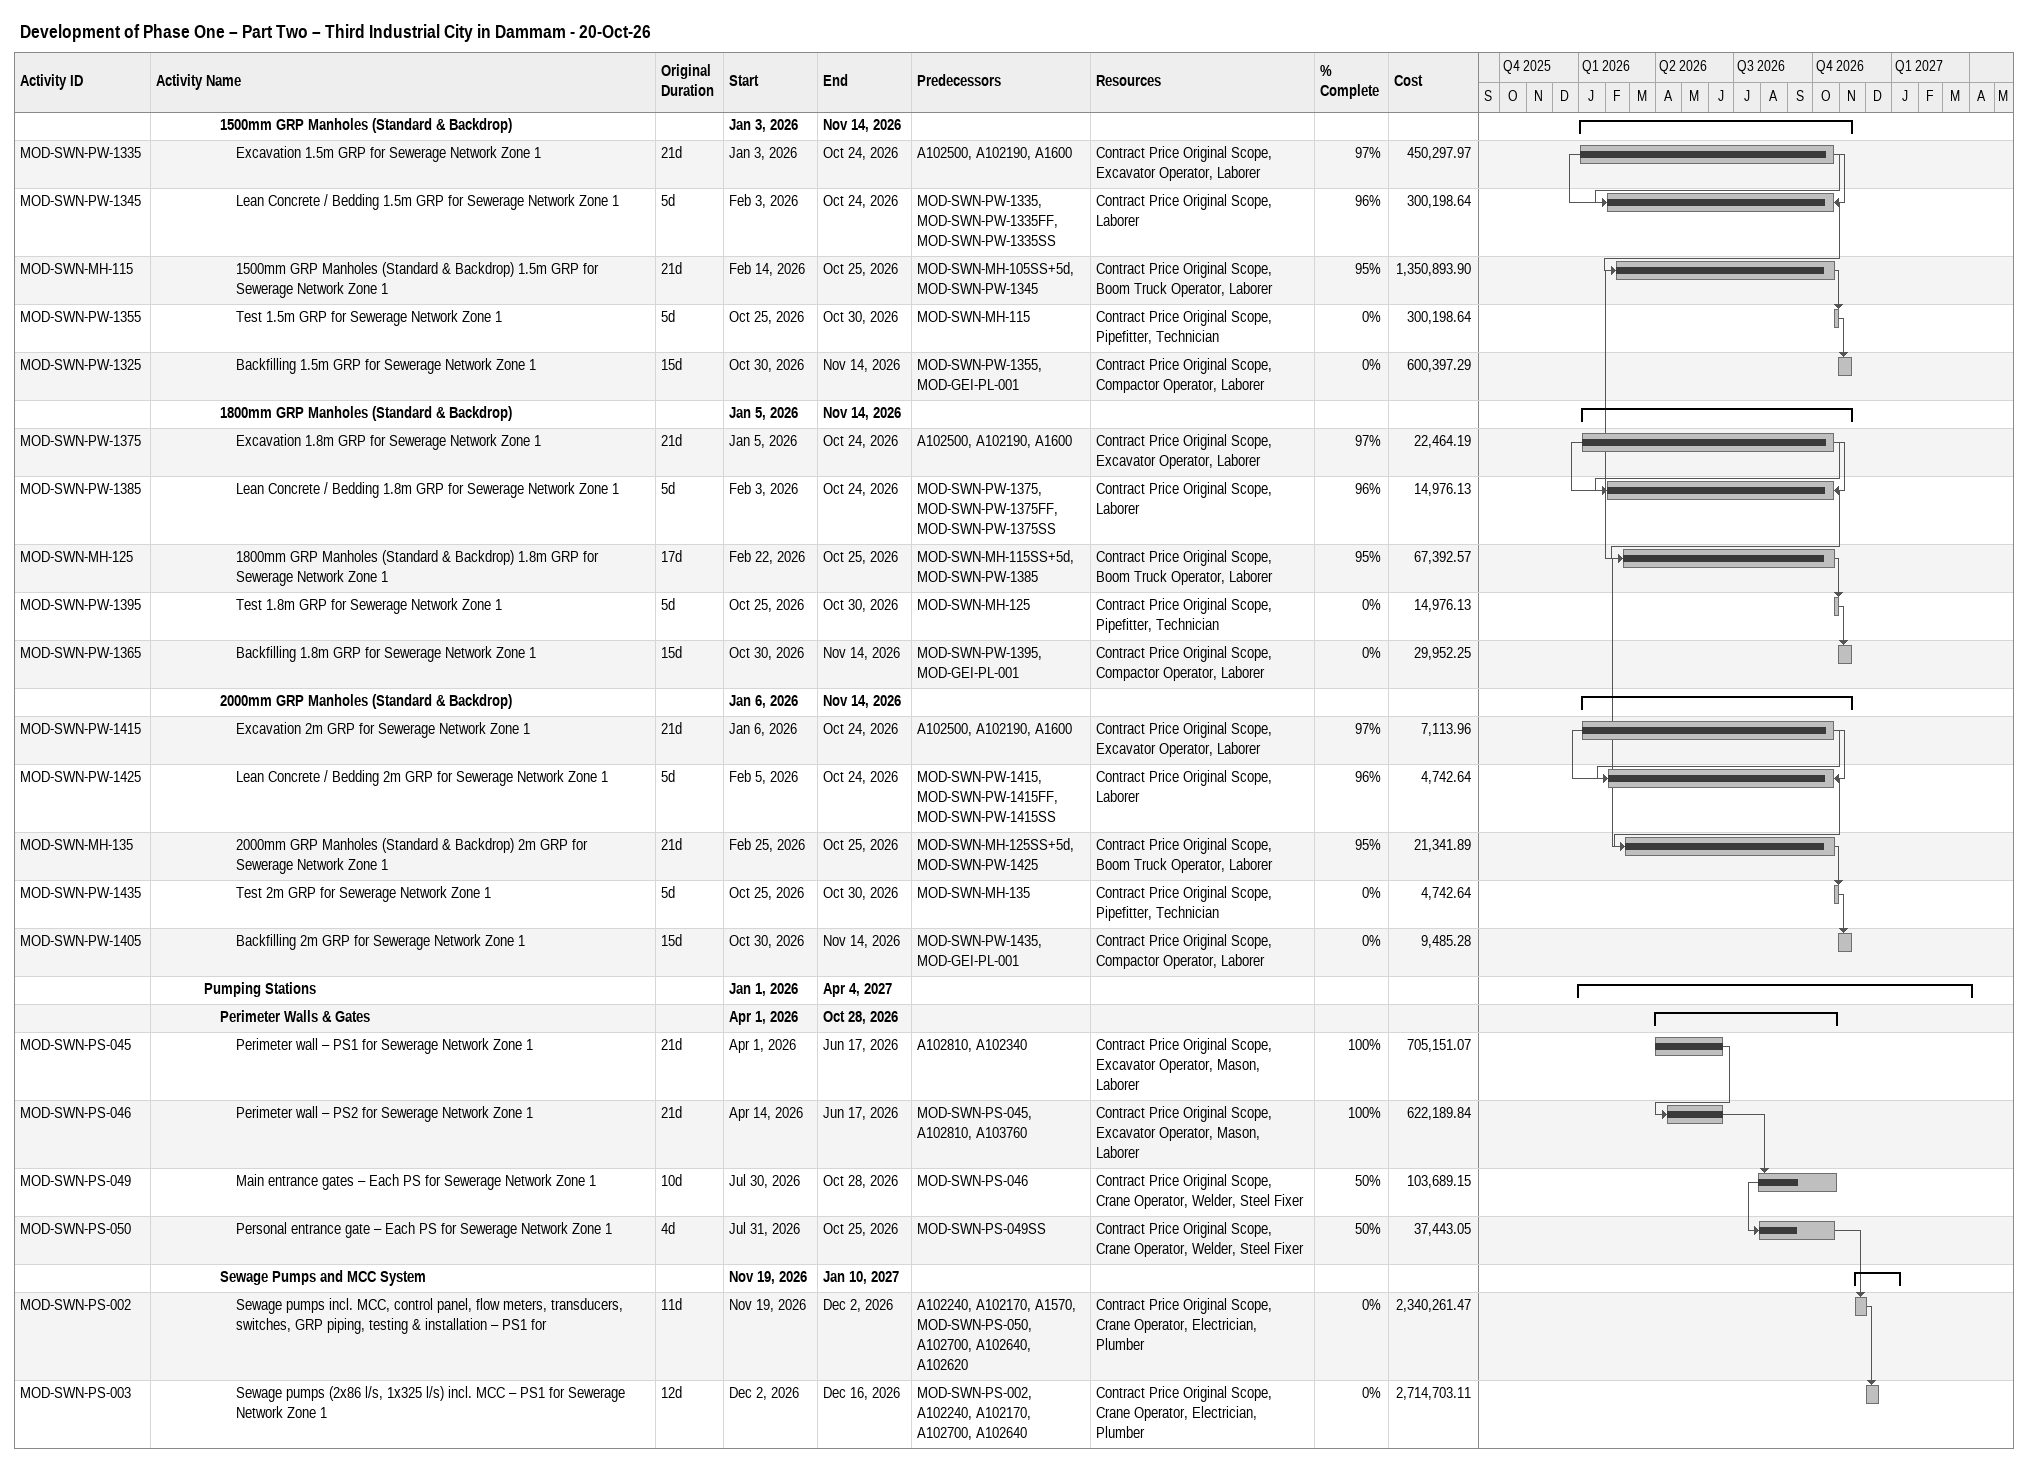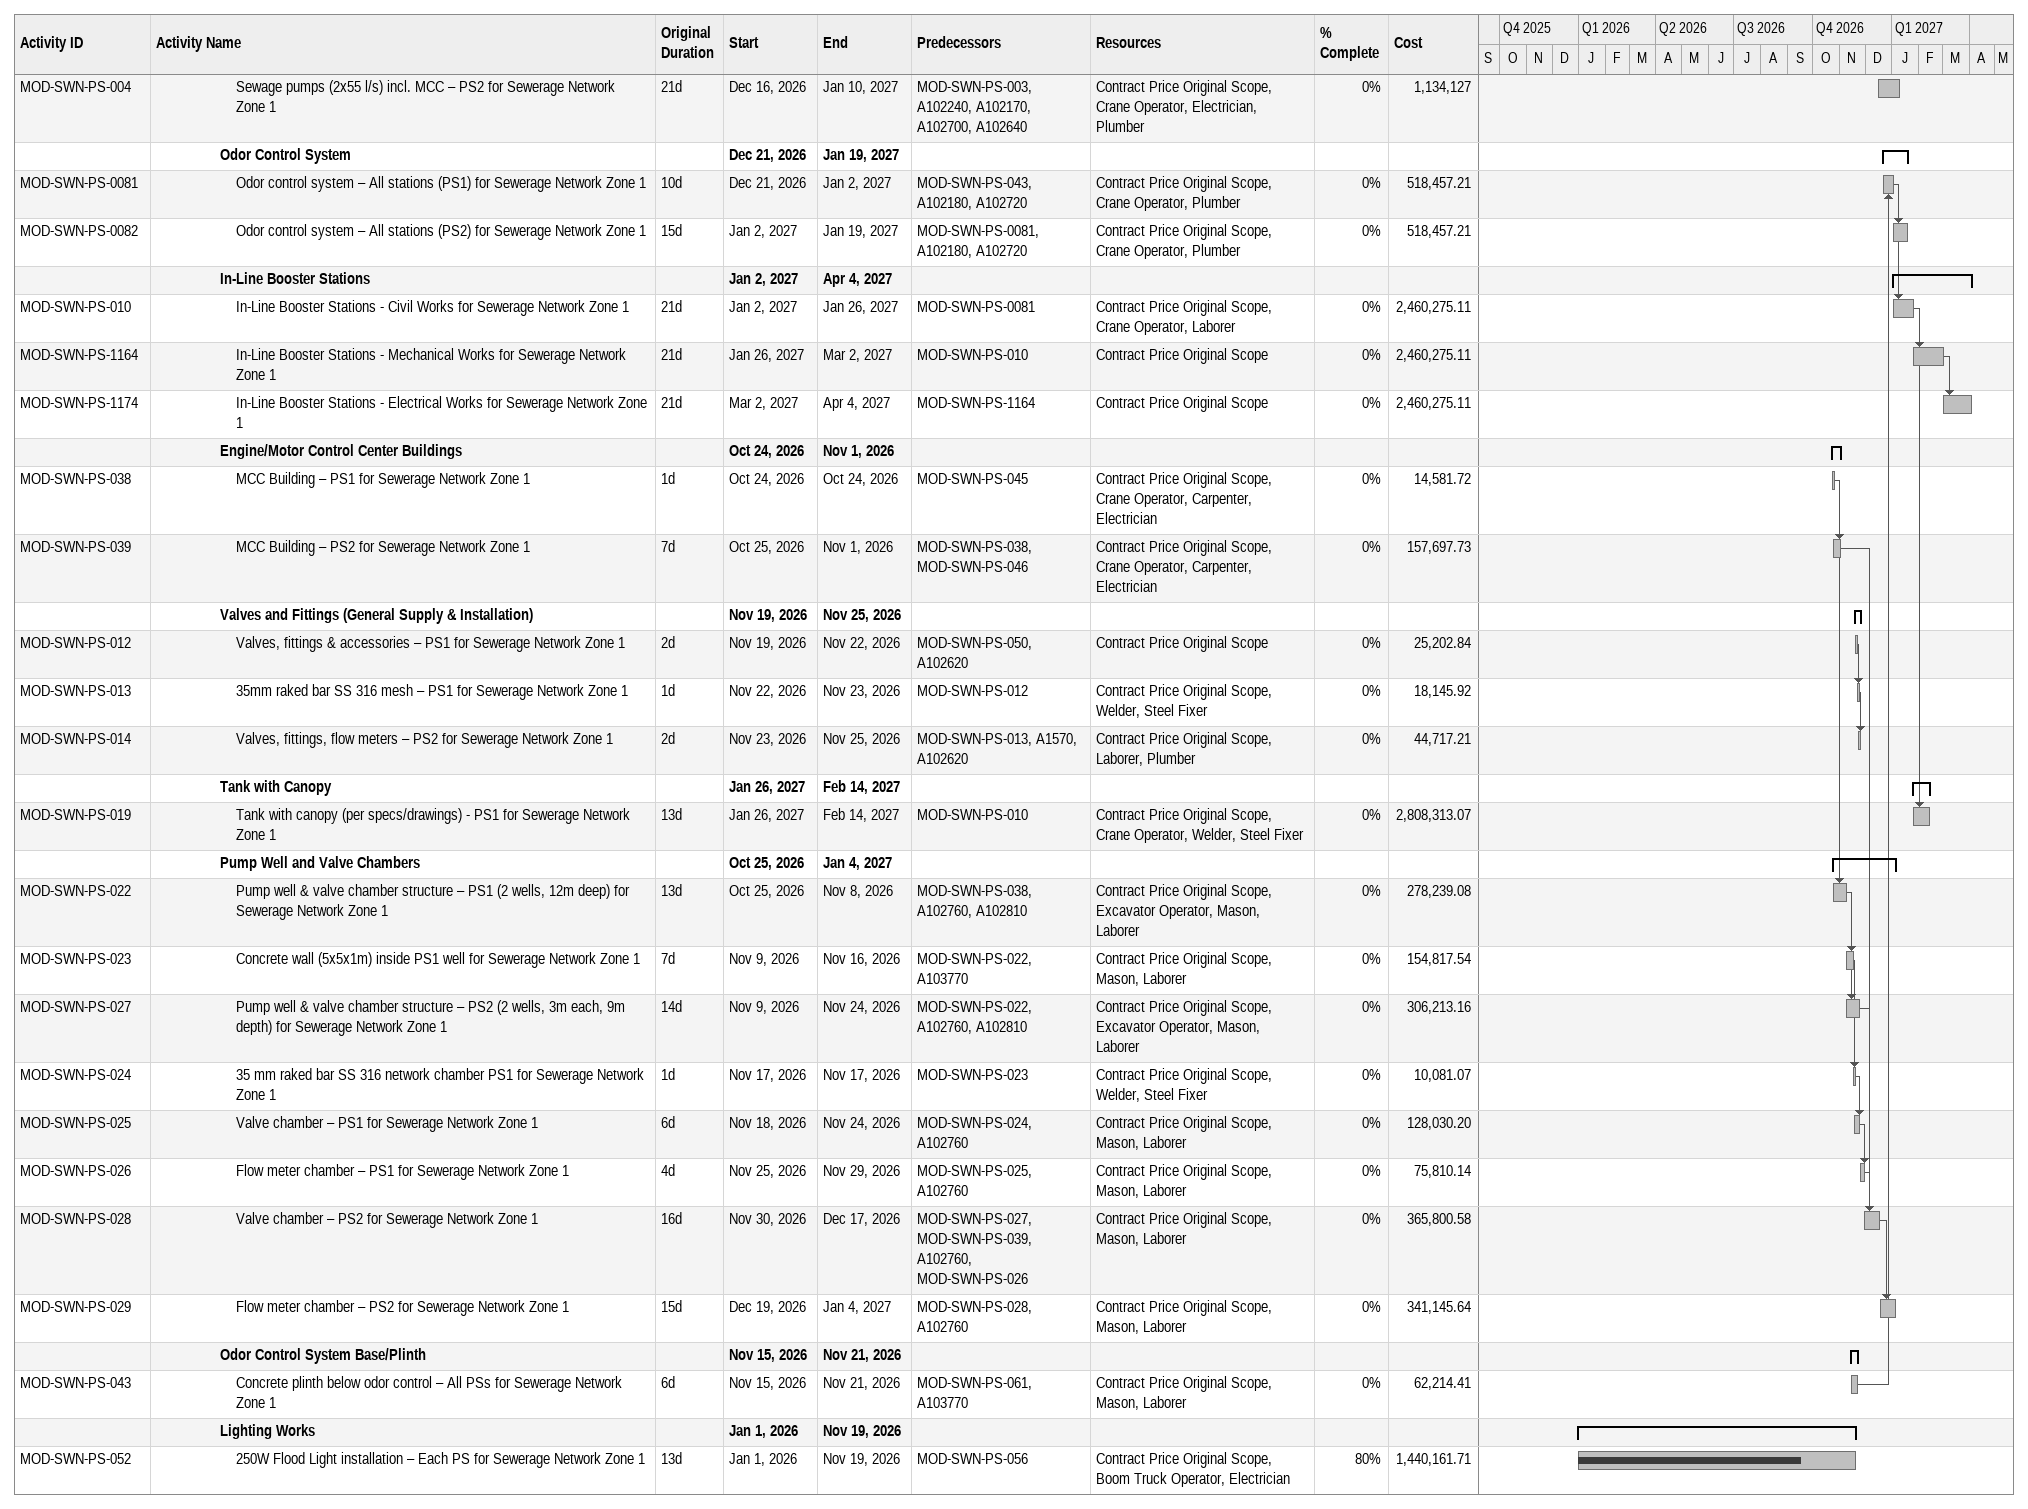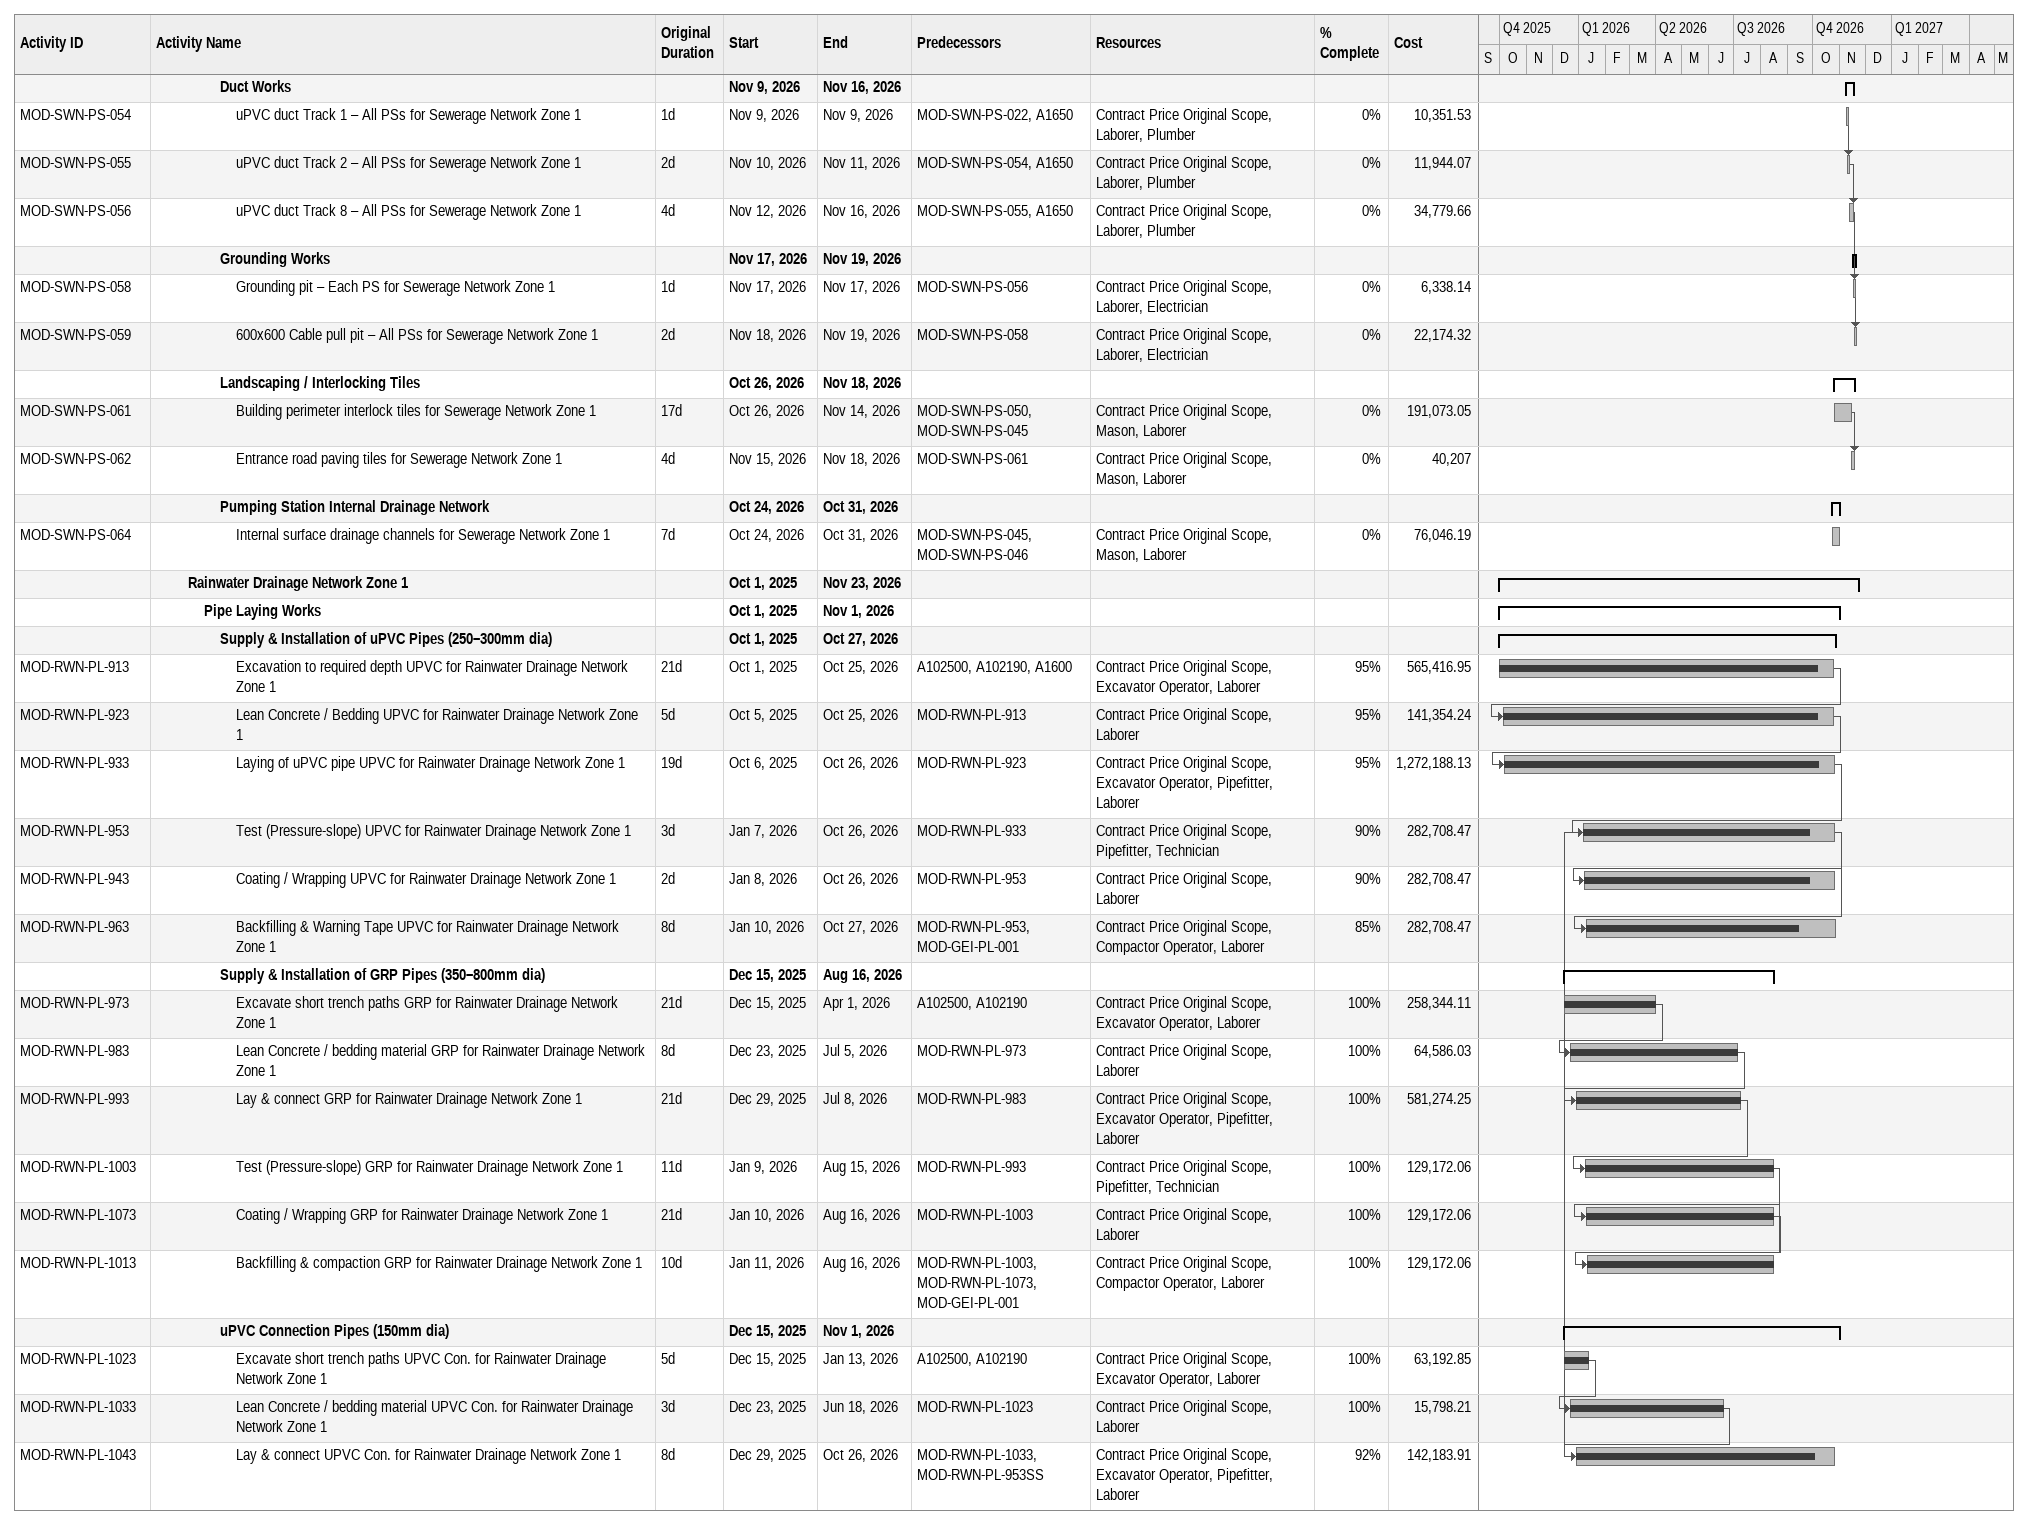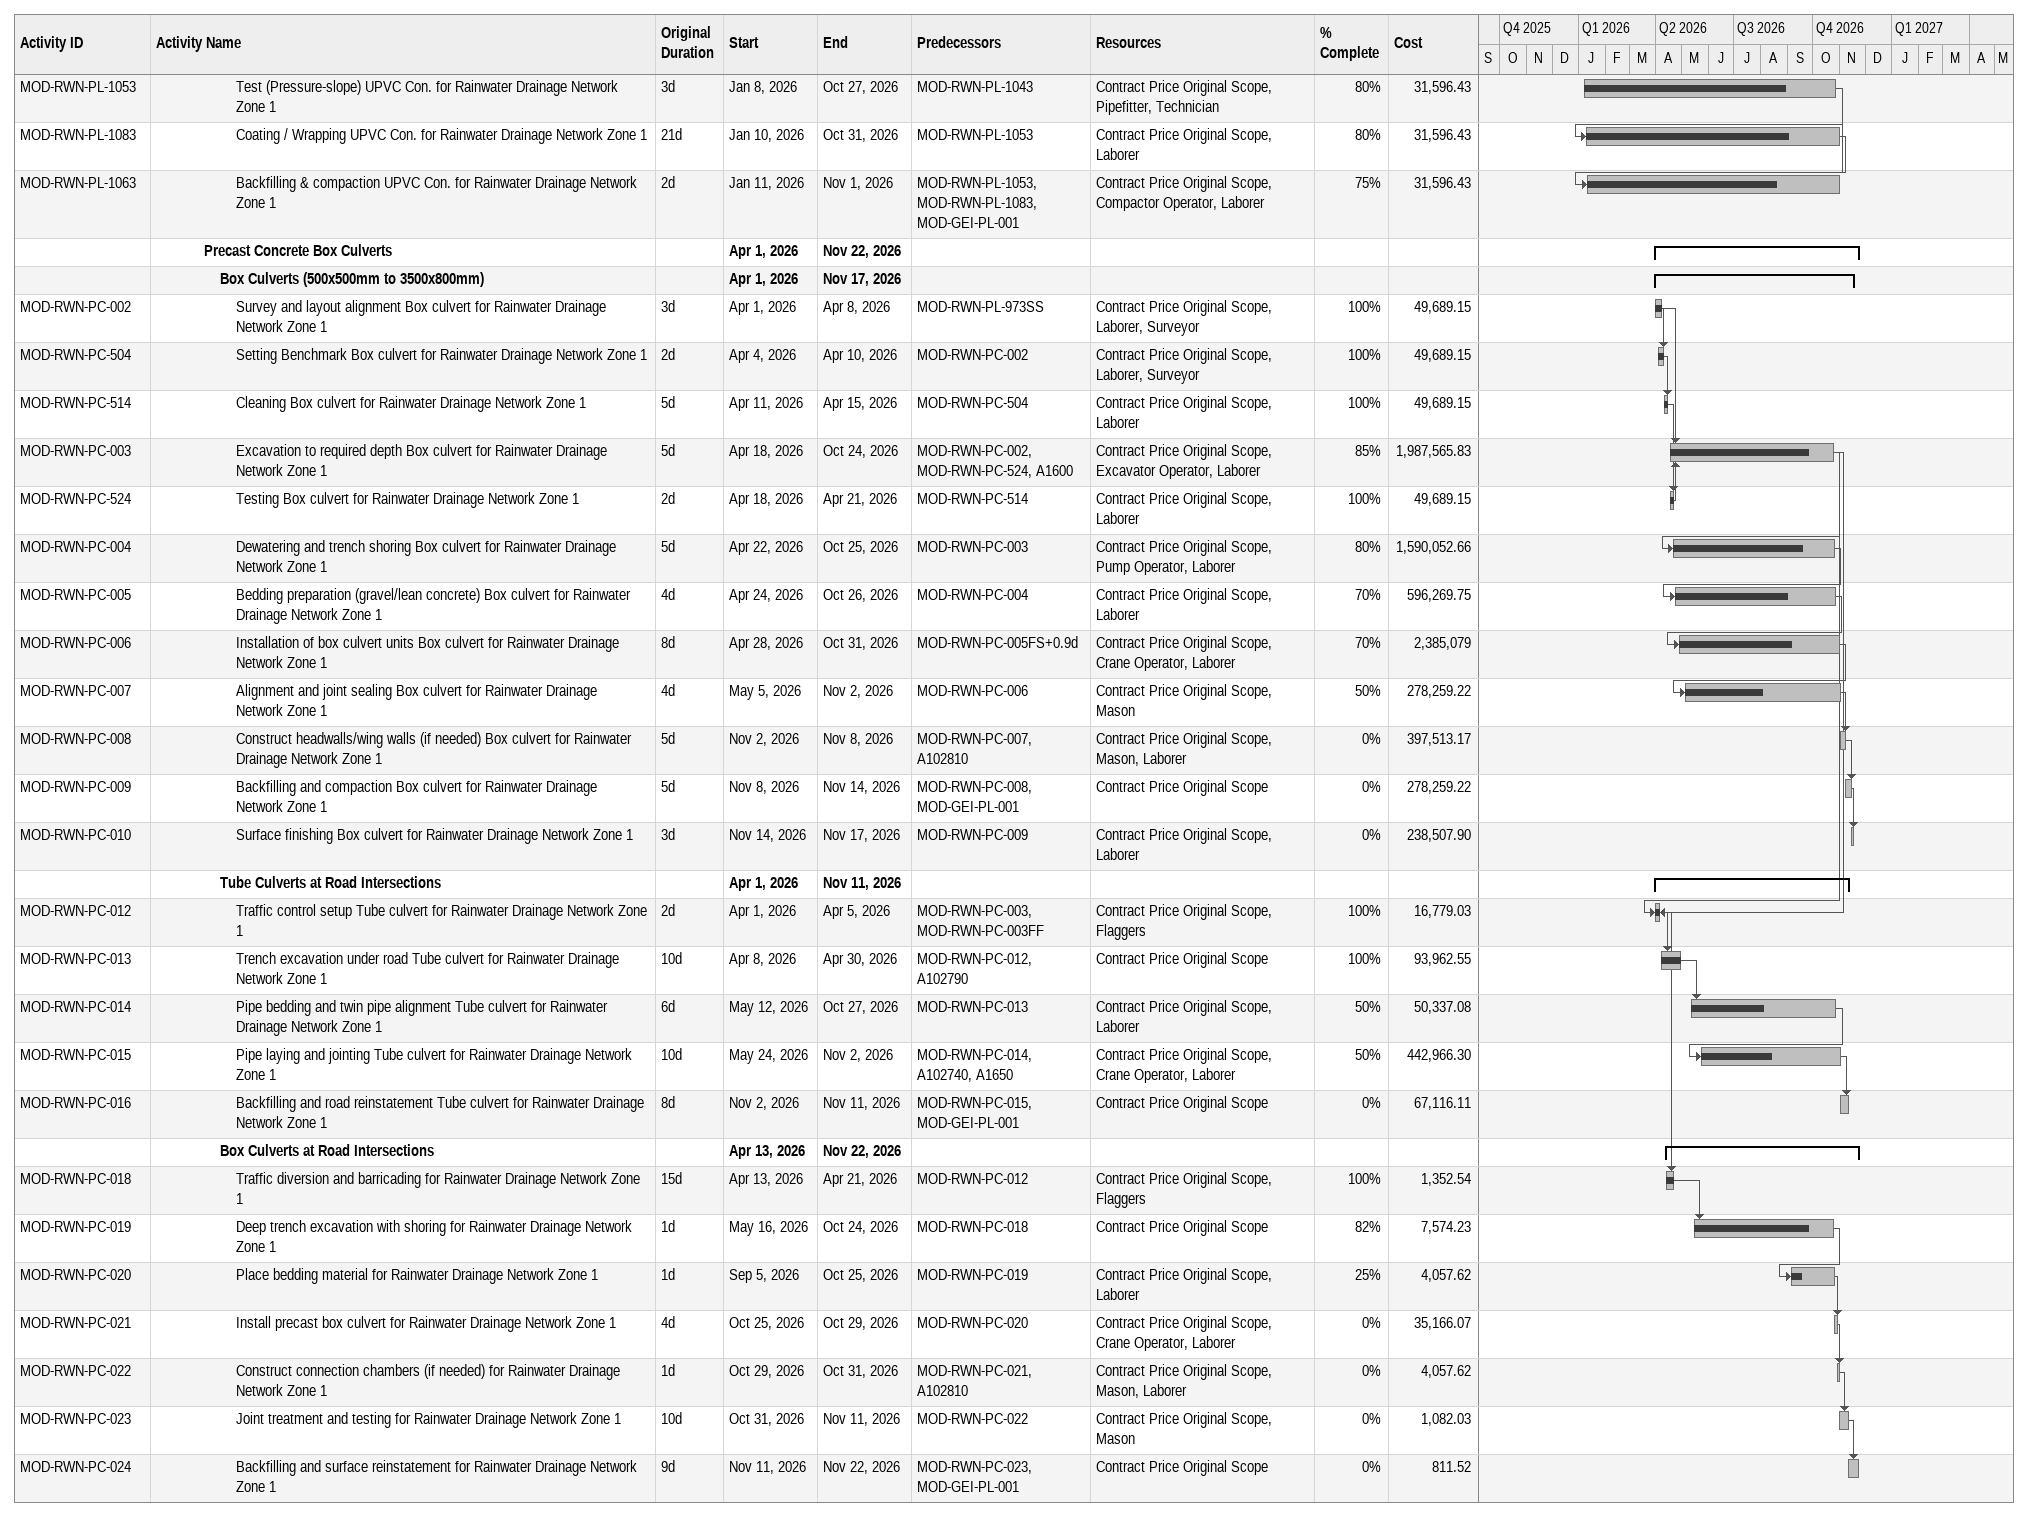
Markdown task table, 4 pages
Development of Phase One – Part Two – Third Industrial City in Dammam - 20-Oct-26

| ID | Level | Task | Original duration | Start | Finish | Predecessors | Resources | % complete | Cost |
|---|---|---|---|---|---|---|---|---|---|
|  | 5 | **1500mm GRP Manholes (Standard & Backdrop)** |  | 2026-01-03 | 2026-11-14 |  |  |  |  |
| MOD-SWN-PW-1335 | 6 | Excavation 1.5m GRP for Sewerage Network Zone 1 | 21d | 2026-01-03 | 2026-10-24 | A102500, A102190, A1600 | Contract Price Original Scope, Excavator Operator, Laborer | 97 | 450297.97 |
| MOD-SWN-PW-1345 | 6 | Lean Concrete / Bedding 1.5m GRP for Sewerage Network Zone 1 | 5d | 2026-02-03 | 2026-10-24 | MOD-SWN-PW-1335, MOD-SWN-PW-1335FF, MOD-SWN-PW-1335SS | Contract Price Original Scope, Laborer | 96 | 300198.64 |
| MOD-SWN-MH-115 | 6 | 1500mm GRP Manholes (Standard & Backdrop) 1.5m GRP for Sewerage Network Zone 1 | 21d | 2026-02-14 | 2026-10-25 | MOD-SWN-MH-105SS+5d, MOD-SWN-PW-1345 | Contract Price Original Scope, Boom Truck Operator, Laborer | 95 | 1350893.90 |
| MOD-SWN-PW-1355 | 6 | Test 1.5m GRP for Sewerage Network Zone 1 | 5d | 2026-10-25 | 2026-10-30 | MOD-SWN-MH-115 | Contract Price Original Scope, Pipefitter, Technician | 0 | 300198.64 |
| MOD-SWN-PW-1325 | 6 | Backfilling 1.5m GRP for Sewerage Network Zone 1 | 15d | 2026-10-30 | 2026-11-14 | MOD-SWN-PW-1355, MOD-GEI-PL-001 | Contract Price Original Scope, Compactor Operator, Laborer | 0 | 600397.29 |
|  | 5 | **1800mm GRP Manholes (Standard & Backdrop)** |  | 2026-01-05 | 2026-11-14 |  |  |  |  |
| MOD-SWN-PW-1375 | 6 | Excavation 1.8m GRP for Sewerage Network Zone 1 | 21d | 2026-01-05 | 2026-10-24 | A102500, A102190, A1600 | Contract Price Original Scope, Excavator Operator, Laborer | 97 | 22464.19 |
| MOD-SWN-PW-1385 | 6 | Lean Concrete / Bedding 1.8m GRP for Sewerage Network Zone 1 | 5d | 2026-02-03 | 2026-10-24 | MOD-SWN-PW-1375, MOD-SWN-PW-1375FF, MOD-SWN-PW-1375SS | Contract Price Original Scope, Laborer | 96 | 14976.13 |
| MOD-SWN-MH-125 | 6 | 1800mm GRP Manholes (Standard & Backdrop) 1.8m GRP for Sewerage Network Zone 1 | 17d | 2026-02-22 | 2026-10-25 | MOD-SWN-MH-115SS+5d, MOD-SWN-PW-1385 | Contract Price Original Scope, Boom Truck Operator, Laborer | 95 | 67392.57 |
| MOD-SWN-PW-1395 | 6 | Test 1.8m GRP for Sewerage Network Zone 1 | 5d | 2026-10-25 | 2026-10-30 | MOD-SWN-MH-125 | Contract Price Original Scope, Pipefitter, Technician | 0 | 14976.13 |
| MOD-SWN-PW-1365 | 6 | Backfilling 1.8m GRP for Sewerage Network Zone 1 | 15d | 2026-10-30 | 2026-11-14 | MOD-SWN-PW-1395, MOD-GEI-PL-001 | Contract Price Original Scope, Compactor Operator, Laborer | 0 | 29952.25 |
|  | 5 | **2000mm GRP Manholes (Standard & Backdrop)** |  | 2026-01-06 | 2026-11-14 |  |  |  |  |
| MOD-SWN-PW-1415 | 6 | Excavation 2m GRP for Sewerage Network Zone 1 | 21d | 2026-01-06 | 2026-10-24 | A102500, A102190, A1600 | Contract Price Original Scope, Excavator Operator, Laborer | 97 | 7113.96 |
| MOD-SWN-PW-1425 | 6 | Lean Concrete / Bedding 2m GRP for Sewerage Network Zone 1 | 5d | 2026-02-05 | 2026-10-24 | MOD-SWN-PW-1415, MOD-SWN-PW-1415FF, MOD-SWN-PW-1415SS | Contract Price Original Scope, Laborer | 96 | 4742.64 |
| MOD-SWN-MH-135 | 6 | 2000mm GRP Manholes (Standard & Backdrop) 2m GRP for Sewerage Network Zone 1 | 21d | 2026-02-25 | 2026-10-25 | MOD-SWN-MH-125SS+5d, MOD-SWN-PW-1425 | Contract Price Original Scope, Boom Truck Operator, Laborer | 95 | 21341.89 |
| MOD-SWN-PW-1435 | 6 | Test 2m GRP for Sewerage Network Zone 1 | 5d | 2026-10-25 | 2026-10-30 | MOD-SWN-MH-135 | Contract Price Original Scope, Pipefitter, Technician | 0 | 4742.64 |
| MOD-SWN-PW-1405 | 6 | Backfilling 2m GRP for Sewerage Network Zone 1 | 15d | 2026-10-30 | 2026-11-14 | MOD-SWN-PW-1435, MOD-GEI-PL-001 | Contract Price Original Scope, Compactor Operator, Laborer | 0 | 9485.28 |
|  | 4 | **Pumping Stations** |  | 2026-01-01 | 2027-04-04 |  |  |  |  |
|  | 5 | **Perimeter Walls & Gates** |  | 2026-04-01 | 2026-10-28 |  |  |  |  |
| MOD-SWN-PS-045 | 6 | Perimeter wall – PS1 for Sewerage Network Zone 1 | 21d | 2026-04-01 | 2026-06-17 | A102810, A102340 | Contract Price Original Scope, Excavator Operator, Mason, Laborer | 100 | 705151.07 |
| MOD-SWN-PS-046 | 6 | Perimeter wall – PS2 for Sewerage Network Zone 1 | 21d | 2026-04-14 | 2026-06-17 | MOD-SWN-PS-045, A102810, A103760 | Contract Price Original Scope, Excavator Operator, Mason, Laborer | 100 | 622189.84 |
| MOD-SWN-PS-049 | 6 | Main entrance gates – Each PS for Sewerage Network Zone 1 | 10d | 2026-07-30 | 2026-10-28 | MOD-SWN-PS-046 | Contract Price Original Scope, Crane Operator, Welder, Steel Fixer | 50 | 103689.15 |
| MOD-SWN-PS-050 | 6 | Personal entrance gate – Each PS for Sewerage Network Zone 1 | 4d | 2026-07-31 | 2026-10-25 | MOD-SWN-PS-049SS | Contract Price Original Scope, Crane Operator, Welder, Steel Fixer | 50 | 37443.05 |
|  | 5 | **Sewage Pumps and MCC System** |  | 2026-11-19 | 2027-01-10 |  |  |  |  |
| MOD-SWN-PS-002 | 6 | Sewage pumps incl. MCC, control panel, flow meters, transducers, switches, GRP piping, testing & installation – PS1 for | 11d | 2026-11-19 | 2026-12-02 | A102240, A102170, A1570, MOD-SWN-PS-050, A102700, A102640, A102620 | Contract Price Original Scope, Crane Operator, Electrician, Plumber | 0 | 2340261.47 |
| MOD-SWN-PS-003 | 6 | Sewage pumps (2x86 l/s, 1x325 l/s) incl. MCC – PS1 for Sewerage Network Zone 1 | 12d | 2026-12-02 | 2026-12-16 | MOD-SWN-PS-002, A102240, A102170, A102700, A102640 | Contract Price Original Scope, Crane Operator, Electrician, Plumber | 0 | 2714703.11 |
| MOD-SWN-PS-004 | 6 | Sewage pumps (2x55 l/s) incl. MCC – PS2 for Sewerage Network Zone 1 | 21d | 2026-12-16 | 2027-01-10 | MOD-SWN-PS-003, A102240, A102170, A102700, A102640 | Contract Price Original Scope, Crane Operator, Electrician, Plumber | 0 | 1134127 |
|  | 5 | **Odor Control System** |  | 2026-12-21 | 2027-01-19 |  |  |  |  |
| MOD-SWN-PS-0081 | 6 | Odor control system – All stations (PS1) for Sewerage Network Zone 1 | 10d | 2026-12-21 | 2027-01-02 | MOD-SWN-PS-043, A102180, A102720 | Contract Price Original Scope, Crane Operator, Plumber | 0 | 518457.21 |
| MOD-SWN-PS-0082 | 6 | Odor control system – All stations (PS2) for Sewerage Network Zone 1 | 15d | 2027-01-02 | 2027-01-19 | MOD-SWN-PS-0081, A102180, A102720 | Contract Price Original Scope, Crane Operator, Plumber | 0 | 518457.21 |
|  | 5 | **In-Line Booster Stations** |  | 2027-01-02 | 2027-04-04 |  |  |  |  |
| MOD-SWN-PS-010 | 6 | In-Line Booster Stations - Civil Works for Sewerage Network Zone 1 | 21d | 2027-01-02 | 2027-01-26 | MOD-SWN-PS-0081 | Contract Price Original Scope, Crane Operator, Laborer | 0 | 2460275.11 |
| MOD-SWN-PS-1164 | 6 | In-Line Booster Stations - Mechanical Works for Sewerage Network Zone 1 | 21d | 2027-01-26 | 2027-03-02 | MOD-SWN-PS-010 | Contract Price Original Scope | 0 | 2460275.11 |
| MOD-SWN-PS-1174 | 6 | In-Line Booster Stations - Electrical Works for Sewerage Network Zone 1 | 21d | 2027-03-02 | 2027-04-04 | MOD-SWN-PS-1164 | Contract Price Original Scope | 0 | 2460275.11 |
|  | 5 | **Engine/Motor Control Center Buildings** |  | 2026-10-24 | 2026-11-01 |  |  |  |  |
| MOD-SWN-PS-038 | 6 | MCC Building – PS1 for Sewerage Network Zone 1 | 1d | 2026-10-24 | 2026-10-24 | MOD-SWN-PS-045 | Contract Price Original Scope, Crane Operator, Carpenter, Electrician | 0 | 14581.72 |
| MOD-SWN-PS-039 | 6 | MCC Building – PS2 for Sewerage Network Zone 1 | 7d | 2026-10-25 | 2026-11-01 | MOD-SWN-PS-038, MOD-SWN-PS-046 | Contract Price Original Scope, Crane Operator, Carpenter, Electrician | 0 | 157697.73 |
|  | 5 | **Valves and Fittings (General Supply & Installation)** |  | 2026-11-19 | 2026-11-25 |  |  |  |  |
| MOD-SWN-PS-012 | 6 | Valves, fittings & accessories – PS1 for Sewerage Network Zone 1 | 2d | 2026-11-19 | 2026-11-22 | MOD-SWN-PS-050, A102620 | Contract Price Original Scope | 0 | 25202.84 |
| MOD-SWN-PS-013 | 6 | 35mm raked bar SS 316 mesh – PS1 for Sewerage Network Zone 1 | 1d | 2026-11-22 | 2026-11-23 | MOD-SWN-PS-012 | Contract Price Original Scope, Welder, Steel Fixer | 0 | 18145.92 |
| MOD-SWN-PS-014 | 6 | Valves, fittings, flow meters – PS2 for Sewerage Network Zone 1 | 2d | 2026-11-23 | 2026-11-25 | MOD-SWN-PS-013, A1570, A102620 | Contract Price Original Scope, Laborer, Plumber | 0 | 44717.21 |
|  | 5 | **Tank with Canopy** |  | 2027-01-26 | 2027-02-14 |  |  |  |  |
| MOD-SWN-PS-019 | 6 | Tank with canopy (per specs/drawings) - PS1 for Sewerage Network Zone 1 | 13d | 2027-01-26 | 2027-02-14 | MOD-SWN-PS-010 | Contract Price Original Scope, Crane Operator, Welder, Steel Fixer | 0 | 2808313.07 |
|  | 5 | **Pump Well and Valve Chambers** |  | 2026-10-25 | 2027-01-04 |  |  |  |  |
| MOD-SWN-PS-022 | 6 | Pump well & valve chamber structure – PS1 (2 wells, 12m deep) for Sewerage Network Zone 1 | 13d | 2026-10-25 | 2026-11-08 | MOD-SWN-PS-038, A102760, A102810 | Contract Price Original Scope, Excavator Operator, Mason, Laborer | 0 | 278239.08 |
| MOD-SWN-PS-023 | 6 | Concrete wall (5x5x1m) inside PS1 well for Sewerage Network Zone 1 | 7d | 2026-11-09 | 2026-11-16 | MOD-SWN-PS-022, A103770 | Contract Price Original Scope, Mason, Laborer | 0 | 154817.54 |
| MOD-SWN-PS-027 | 6 | Pump well & valve chamber structure – PS2 (2 wells, 3m each, 9m depth) for Sewerage Network Zone 1 | 14d | 2026-11-09 | 2026-11-24 | MOD-SWN-PS-022, A102760, A102810 | Contract Price Original Scope, Excavator Operator, Mason, Laborer | 0 | 306213.16 |
| MOD-SWN-PS-024 | 6 | 35 mm raked bar SS 316 network chamber PS1 for Sewerage Network Zone 1 | 1d | 2026-11-17 | 2026-11-17 | MOD-SWN-PS-023 | Contract Price Original Scope, Welder, Steel Fixer | 0 | 10081.07 |
| MOD-SWN-PS-025 | 6 | Valve chamber – PS1 for Sewerage Network Zone 1 | 6d | 2026-11-18 | 2026-11-24 | MOD-SWN-PS-024, A102760 | Contract Price Original Scope, Mason, Laborer | 0 | 128030.20 |
| MOD-SWN-PS-026 | 6 | Flow meter chamber – PS1 for Sewerage Network Zone 1 | 4d | 2026-11-25 | 2026-11-29 | MOD-SWN-PS-025, A102760 | Contract Price Original Scope, Mason, Laborer | 0 | 75810.14 |
| MOD-SWN-PS-028 | 6 | Valve chamber – PS2 for Sewerage Network Zone 1 | 16d | 2026-11-30 | 2026-12-17 | MOD-SWN-PS-027, MOD-SWN-PS-039, A102760, MOD-SWN-PS-026 | Contract Price Original Scope, Mason, Laborer | 0 | 365800.58 |
| MOD-SWN-PS-029 | 6 | Flow meter chamber – PS2 for Sewerage Network Zone 1 | 15d | 2026-12-19 | 2027-01-04 | MOD-SWN-PS-028, A102760 | Contract Price Original Scope, Mason, Laborer | 0 | 341145.64 |
|  | 5 | **Odor Control System Base/Plinth** |  | 2026-11-15 | 2026-11-21 |  |  |  |  |
| MOD-SWN-PS-043 | 6 | Concrete plinth below odor control – All PSs for Sewerage Network Zone 1 | 6d | 2026-11-15 | 2026-11-21 | MOD-SWN-PS-061, A103770 | Contract Price Original Scope, Mason, Laborer | 0 | 62214.41 |
|  | 5 | **Lighting Works** |  | 2026-01-01 | 2026-11-19 |  |  |  |  |
| MOD-SWN-PS-052 | 6 | 250W Flood Light installation – Each PS for Sewerage Network Zone 1 | 13d | 2026-01-01 | 2026-11-19 | MOD-SWN-PS-056 | Contract Price Original Scope, Boom Truck Operator, Electrician | 80 | 1440161.71 |
|  | 5 | **Duct Works** |  | 2026-11-09 | 2026-11-16 |  |  |  |  |
| MOD-SWN-PS-054 | 6 | uPVC duct Track 1 – All PSs for Sewerage Network Zone 1 | 1d | 2026-11-09 | 2026-11-09 | MOD-SWN-PS-022, A1650 | Contract Price Original Scope, Laborer, Plumber | 0 | 10351.53 |
| MOD-SWN-PS-055 | 6 | uPVC duct Track 2 – All PSs for Sewerage Network Zone 1 | 2d | 2026-11-10 | 2026-11-11 | MOD-SWN-PS-054, A1650 | Contract Price Original Scope, Laborer, Plumber | 0 | 11944.07 |
| MOD-SWN-PS-056 | 6 | uPVC duct Track 8 – All PSs for Sewerage Network Zone 1 | 4d | 2026-11-12 | 2026-11-16 | MOD-SWN-PS-055, A1650 | Contract Price Original Scope, Laborer, Plumber | 0 | 34779.66 |
|  | 5 | **Grounding Works** |  | 2026-11-17 | 2026-11-19 |  |  |  |  |
| MOD-SWN-PS-058 | 6 | Grounding pit – Each PS for Sewerage Network Zone 1 | 1d | 2026-11-17 | 2026-11-17 | MOD-SWN-PS-056 | Contract Price Original Scope, Laborer, Electrician | 0 | 6338.14 |
| MOD-SWN-PS-059 | 6 | 600x600 Cable pull pit – All PSs for Sewerage Network Zone 1 | 2d | 2026-11-18 | 2026-11-19 | MOD-SWN-PS-058 | Contract Price Original Scope, Laborer, Electrician | 0 | 22174.32 |
|  | 5 | **Landscaping / Interlocking Tiles** |  | 2026-10-26 | 2026-11-18 |  |  |  |  |
| MOD-SWN-PS-061 | 6 | Building perimeter interlock tiles for Sewerage Network Zone 1 | 17d | 2026-10-26 | 2026-11-14 | MOD-SWN-PS-050, MOD-SWN-PS-045 | Contract Price Original Scope, Mason, Laborer | 0 | 191073.05 |
| MOD-SWN-PS-062 | 6 | Entrance road paving tiles for Sewerage Network Zone 1 | 4d | 2026-11-15 | 2026-11-18 | MOD-SWN-PS-061 | Contract Price Original Scope, Mason, Laborer | 0 | 40207 |
|  | 5 | **Pumping Station Internal Drainage Network** |  | 2026-10-24 | 2026-10-31 |  |  |  |  |
| MOD-SWN-PS-064 | 6 | Internal surface drainage channels for Sewerage Network Zone 1 | 7d | 2026-10-24 | 2026-10-31 | MOD-SWN-PS-045, MOD-SWN-PS-046 | Contract Price Original Scope, Mason, Laborer | 0 | 76046.19 |
|  | 3 | **Rainwater Drainage Network Zone 1** |  | 2025-10-01 | 2026-11-23 |  |  |  |  |
|  | 4 | **Pipe Laying Works** |  | 2025-10-01 | 2026-11-01 |  |  |  |  |
|  | 5 | **Supply & Installation of uPVC Pipes (250–300mm dia)** |  | 2025-10-01 | 2026-10-27 |  |  |  |  |
| MOD-RWN-PL-913 | 6 | Excavation to required depth UPVC for Rainwater Drainage Network Zone 1 | 21d | 2025-10-01 | 2026-10-25 | A102500, A102190, A1600 | Contract Price Original Scope, Excavator Operator, Laborer | 95 | 565416.95 |
| MOD-RWN-PL-923 | 6 | Lean Concrete / Bedding UPVC for Rainwater Drainage Network Zone 1 | 5d | 2025-10-05 | 2026-10-25 | MOD-RWN-PL-913 | Contract Price Original Scope, Laborer | 95 | 141354.24 |
| MOD-RWN-PL-933 | 6 | Laying of uPVC pipe UPVC for Rainwater Drainage Network Zone 1 | 19d | 2025-10-06 | 2026-10-26 | MOD-RWN-PL-923 | Contract Price Original Scope, Excavator Operator, Pipefitter, Laborer | 95 | 1272188.13 |
| MOD-RWN-PL-953 | 6 | Test (Pressure-slope) UPVC for Rainwater Drainage Network Zone 1 | 3d | 2026-01-07 | 2026-10-26 | MOD-RWN-PL-933 | Contract Price Original Scope, Pipefitter, Technician | 90 | 282708.47 |
| MOD-RWN-PL-943 | 6 | Coating / Wrapping UPVC for Rainwater Drainage Network Zone 1 | 2d | 2026-01-08 | 2026-10-26 | MOD-RWN-PL-953 | Contract Price Original Scope, Laborer | 90 | 282708.47 |
| MOD-RWN-PL-963 | 6 | Backfilling & Warning Tape UPVC for Rainwater Drainage Network Zone 1 | 8d | 2026-01-10 | 2026-10-27 | MOD-RWN-PL-953, MOD-GEI-PL-001 | Contract Price Original Scope, Compactor Operator, Laborer | 85 | 282708.47 |
|  | 5 | **Supply & Installation of GRP Pipes (350–800mm dia)** |  | 2025-12-15 | 2026-08-16 |  |  |  |  |
| MOD-RWN-PL-973 | 6 | Excavate short trench paths GRP for Rainwater Drainage Network Zone 1 | 21d | 2025-12-15 | 2026-04-01 | A102500, A102190 | Contract Price Original Scope, Excavator Operator, Laborer | 100 | 258344.11 |
| MOD-RWN-PL-983 | 6 | Lean Concrete / bedding material GRP for Rainwater Drainage Network Zone 1 | 8d | 2025-12-23 | 2026-07-05 | MOD-RWN-PL-973 | Contract Price Original Scope, Laborer | 100 | 64586.03 |
| MOD-RWN-PL-993 | 6 | Lay & connect GRP for Rainwater Drainage Network Zone 1 | 21d | 2025-12-29 | 2026-07-08 | MOD-RWN-PL-983 | Contract Price Original Scope, Excavator Operator, Pipefitter, Laborer | 100 | 581274.25 |
| MOD-RWN-PL-1003 | 6 | Test (Pressure-slope) GRP for Rainwater Drainage Network Zone 1 | 11d | 2026-01-09 | 2026-08-15 | MOD-RWN-PL-993 | Contract Price Original Scope, Pipefitter, Technician | 100 | 129172.06 |
| MOD-RWN-PL-1073 | 6 | Coating / Wrapping GRP for Rainwater Drainage Network Zone 1 | 21d | 2026-01-10 | 2026-08-16 | MOD-RWN-PL-1003 | Contract Price Original Scope, Laborer | 100 | 129172.06 |
| MOD-RWN-PL-1013 | 6 | Backfilling & compaction GRP for Rainwater Drainage Network Zone 1 | 10d | 2026-01-11 | 2026-08-16 | MOD-RWN-PL-1003, MOD-RWN-PL-1073, MOD-GEI-PL-001 | Contract Price Original Scope, Compactor Operator, Laborer | 100 | 129172.06 |
|  | 5 | **uPVC Connection Pipes (150mm dia)** |  | 2025-12-15 | 2026-11-01 |  |  |  |  |
| MOD-RWN-PL-1023 | 6 | Excavate short trench paths UPVC Con. for Rainwater Drainage Network Zone 1 | 5d | 2025-12-15 | 2026-01-13 | A102500, A102190 | Contract Price Original Scope, Excavator Operator, Laborer | 100 | 63192.85 |
| MOD-RWN-PL-1033 | 6 | Lean Concrete / bedding material UPVC Con. for Rainwater Drainage Network Zone 1 | 3d | 2025-12-23 | 2026-06-18 | MOD-RWN-PL-1023 | Contract Price Original Scope, Laborer | 100 | 15798.21 |
| MOD-RWN-PL-1043 | 6 | Lay & connect UPVC Con. for Rainwater Drainage Network Zone 1 | 8d | 2025-12-29 | 2026-10-26 | MOD-RWN-PL-1033, MOD-RWN-PL-953SS | Contract Price Original Scope, Excavator Operator, Pipefitter, Laborer | 92 | 142183.91 |
| MOD-RWN-PL-1053 | 6 | Test (Pressure-slope) UPVC Con. for Rainwater Drainage Network Zone 1 | 3d | 2026-01-08 | 2026-10-27 | MOD-RWN-PL-1043 | Contract Price Original Scope, Pipefitter, Technician | 80 | 31596.43 |
| MOD-RWN-PL-1083 | 6 | Coating / Wrapping UPVC Con. for Rainwater Drainage Network Zone 1 | 21d | 2026-01-10 | 2026-10-31 | MOD-RWN-PL-1053 | Contract Price Original Scope, Laborer | 80 | 31596.43 |
| MOD-RWN-PL-1063 | 6 | Backfilling & compaction UPVC Con. for Rainwater Drainage Network Zone 1 | 2d | 2026-01-11 | 2026-11-01 | MOD-RWN-PL-1053, MOD-RWN-PL-1083, MOD-GEI-PL-001 | Contract Price Original Scope, Compactor Operator, Laborer | 75 | 31596.43 |
|  | 4 | **Precast Concrete Box Culverts** |  | 2026-04-01 | 2026-11-22 |  |  |  |  |
|  | 5 | **Box Culverts (500x500mm to 3500x800mm)** |  | 2026-04-01 | 2026-11-17 |  |  |  |  |
| MOD-RWN-PC-002 | 6 | Survey and layout alignment Box culvert for Rainwater Drainage Network Zone 1 | 3d | 2026-04-01 | 2026-04-08 | MOD-RWN-PL-973SS | Contract Price Original Scope, Laborer, Surveyor | 100 | 49689.15 |
| MOD-RWN-PC-504 | 6 | Setting Benchmark Box culvert for Rainwater Drainage Network Zone 1 | 2d | 2026-04-04 | 2026-04-10 | MOD-RWN-PC-002 | Contract Price Original Scope, Laborer, Surveyor | 100 | 49689.15 |
| MOD-RWN-PC-514 | 6 | Cleaning Box culvert for Rainwater Drainage Network Zone 1 | 5d | 2026-04-11 | 2026-04-15 | MOD-RWN-PC-504 | Contract Price Original Scope, Laborer | 100 | 49689.15 |
| MOD-RWN-PC-003 | 6 | Excavation to required depth Box culvert for Rainwater Drainage Network Zone 1 | 5d | 2026-04-18 | 2026-10-24 | MOD-RWN-PC-002, MOD-RWN-PC-524, A1600 | Contract Price Original Scope, Excavator Operator, Laborer | 85 | 1987565.83 |
| MOD-RWN-PC-524 | 6 | Testing Box culvert for Rainwater Drainage Network Zone 1 | 2d | 2026-04-18 | 2026-04-21 | MOD-RWN-PC-514 | Contract Price Original Scope, Laborer | 100 | 49689.15 |
| MOD-RWN-PC-004 | 6 | Dewatering and trench shoring Box culvert for Rainwater Drainage Network Zone 1 | 5d | 2026-04-22 | 2026-10-25 | MOD-RWN-PC-003 | Contract Price Original Scope, Pump Operator, Laborer | 80 | 1590052.66 |
| MOD-RWN-PC-005 | 6 | Bedding preparation (gravel/lean concrete) Box culvert for Rainwater Drainage Network Zone 1 | 4d | 2026-04-24 | 2026-10-26 | MOD-RWN-PC-004 | Contract Price Original Scope, Laborer | 70 | 596269.75 |
| MOD-RWN-PC-006 | 6 | Installation of box culvert units Box culvert for Rainwater Drainage Network Zone 1 | 8d | 2026-04-28 | 2026-10-31 | MOD-RWN-PC-005FS+0.9d | Contract Price Original Scope, Crane Operator, Laborer | 70 | 2385079 |
| MOD-RWN-PC-007 | 6 | Alignment and joint sealing Box culvert for Rainwater Drainage Network Zone 1 | 4d | 2026-05-05 | 2026-11-02 | MOD-RWN-PC-006 | Contract Price Original Scope, Mason | 50 | 278259.22 |
| MOD-RWN-PC-008 | 6 | Construct headwalls/wing walls (if needed) Box culvert for Rainwater Drainage Network Zone 1 | 5d | 2026-11-02 | 2026-11-08 | MOD-RWN-PC-007, A102810 | Contract Price Original Scope, Mason, Laborer | 0 | 397513.17 |
| MOD-RWN-PC-009 | 6 | Backfilling and compaction Box culvert for Rainwater Drainage Network Zone 1 | 5d | 2026-11-08 | 2026-11-14 | MOD-RWN-PC-008, MOD-GEI-PL-001 | Contract Price Original Scope | 0 | 278259.22 |
| MOD-RWN-PC-010 | 6 | Surface finishing Box culvert for Rainwater Drainage Network Zone 1 | 3d | 2026-11-14 | 2026-11-17 | MOD-RWN-PC-009 | Contract Price Original Scope, Laborer | 0 | 238507.90 |
|  | 5 | **Tube Culverts at Road Intersections** |  | 2026-04-01 | 2026-11-11 |  |  |  |  |
| MOD-RWN-PC-012 | 6 | Traffic control setup Tube culvert for Rainwater Drainage Network Zone 1 | 2d | 2026-04-01 | 2026-04-05 | MOD-RWN-PC-003, MOD-RWN-PC-003FF | Contract Price Original Scope, Flaggers | 100 | 16779.03 |
| MOD-RWN-PC-013 | 6 | Trench excavation under road Tube culvert for Rainwater Drainage Network Zone 1 | 10d | 2026-04-08 | 2026-04-30 | MOD-RWN-PC-012, A102790 | Contract Price Original Scope | 100 | 93962.55 |
| MOD-RWN-PC-014 | 6 | Pipe bedding and twin pipe alignment Tube culvert for Rainwater Drainage Network Zone 1 | 6d | 2026-05-12 | 2026-10-27 | MOD-RWN-PC-013 | Contract Price Original Scope, Laborer | 50 | 50337.08 |
| MOD-RWN-PC-015 | 6 | Pipe laying and jointing Tube culvert for Rainwater Drainage Network Zone 1 | 10d | 2026-05-24 | 2026-11-02 | MOD-RWN-PC-014, A102740, A1650 | Contract Price Original Scope, Crane Operator, Laborer | 50 | 442966.30 |
| MOD-RWN-PC-016 | 6 | Backfilling and road reinstatement Tube culvert for Rainwater Drainage Network Zone 1 | 8d | 2026-11-02 | 2026-11-11 | MOD-RWN-PC-015, MOD-GEI-PL-001 | Contract Price Original Scope | 0 | 67116.11 |
|  | 5 | **Box Culverts at Road Intersections** |  | 2026-04-13 | 2026-11-22 |  |  |  |  |
| MOD-RWN-PC-018 | 6 | Traffic diversion and barricading for Rainwater Drainage Network Zone 1 | 15d | 2026-04-13 | 2026-04-21 | MOD-RWN-PC-012 | Contract Price Original Scope, Flaggers | 100 | 1352.54 |
| MOD-RWN-PC-019 | 6 | Deep trench excavation with shoring for Rainwater Drainage Network Zone 1 | 1d | 2026-05-16 | 2026-10-24 | MOD-RWN-PC-018 | Contract Price Original Scope | 82 | 7574.23 |
| MOD-RWN-PC-020 | 6 | Place bedding material for Rainwater Drainage Network Zone 1 | 1d | 2026-09-05 | 2026-10-25 | MOD-RWN-PC-019 | Contract Price Original Scope, Laborer | 25 | 4057.62 |
| MOD-RWN-PC-021 | 6 | Install precast box culvert for Rainwater Drainage Network Zone 1 | 4d | 2026-10-25 | 2026-10-29 | MOD-RWN-PC-020 | Contract Price Original Scope, Crane Operator, Laborer | 0 | 35166.07 |
| MOD-RWN-PC-022 | 6 | Construct connection chambers (if needed) for Rainwater Drainage Network Zone 1 | 1d | 2026-10-29 | 2026-10-31 | MOD-RWN-PC-021, A102810 | Contract Price Original Scope, Mason, Laborer | 0 | 4057.62 |
| MOD-RWN-PC-023 | 6 | Joint treatment and testing for Rainwater Drainage Network Zone 1 | 10d | 2026-10-31 | 2026-11-11 | MOD-RWN-PC-022 | Contract Price Original Scope, Mason | 0 | 1082.03 |
| MOD-RWN-PC-024 | 6 | Backfilling and surface reinstatement for Rainwater Drainage Network Zone 1 | 9d | 2026-11-11 | 2026-11-22 | MOD-RWN-PC-023, MOD-GEI-PL-001 | Contract Price Original Scope | 0 | 811.52 |
